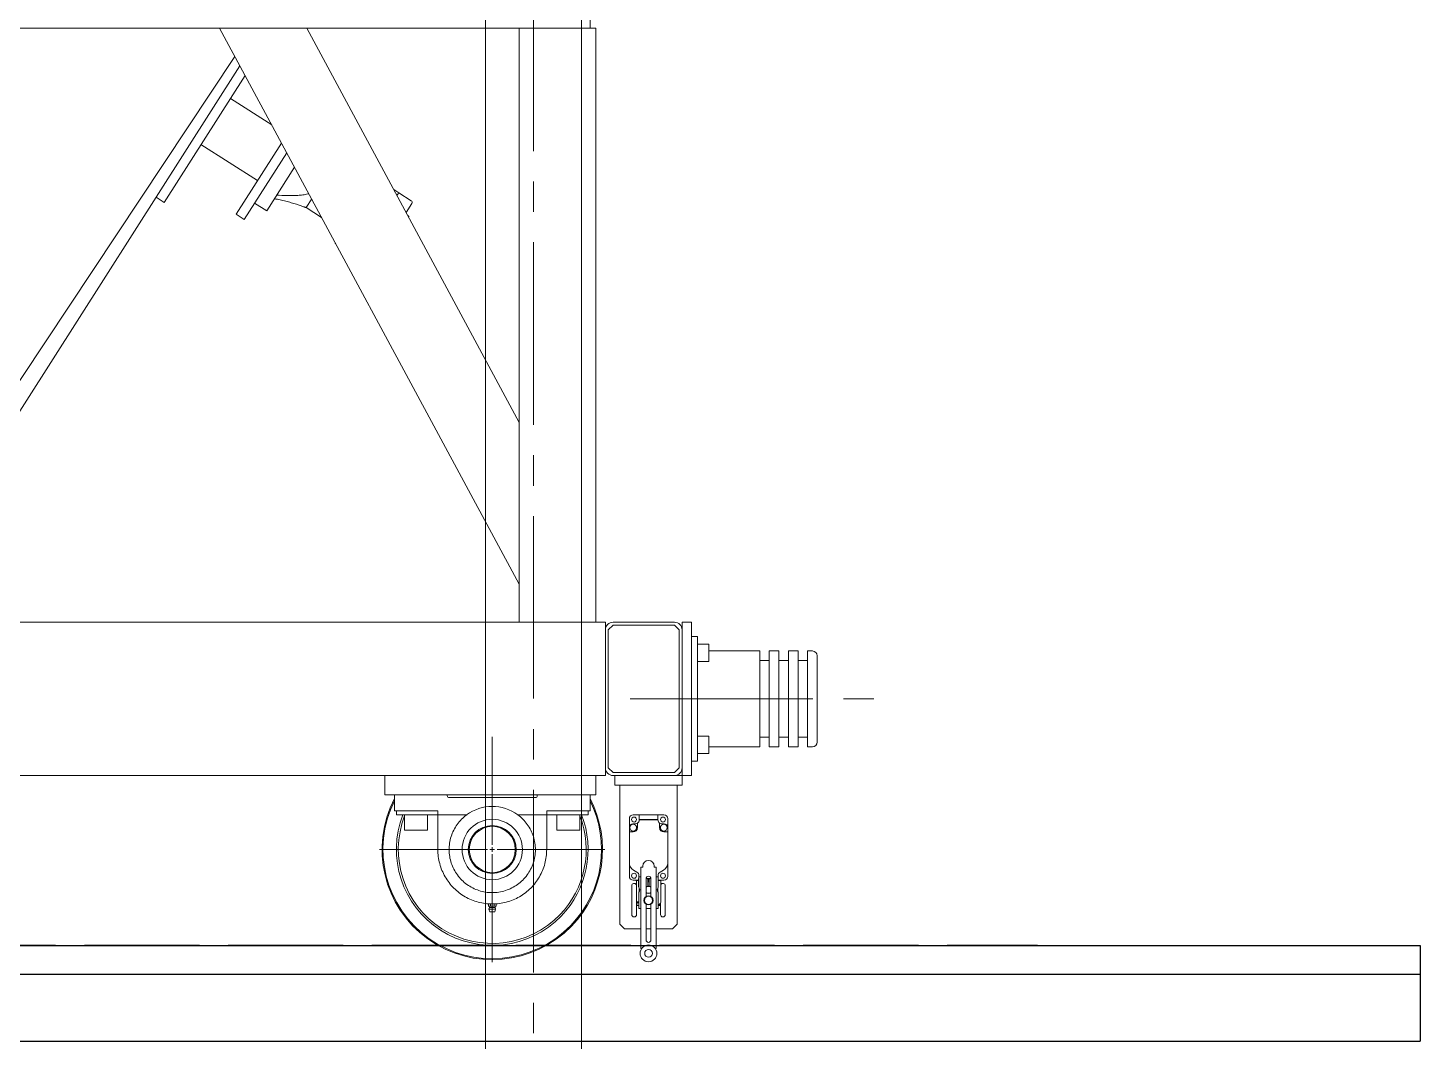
# Model space of a CAD drawing. Header units: millimetres. Extents: x 163705 to 1616509, y 81827 to 302547.
# Drawn here: x 1466333 to 1467786, y 143060 to 144117 of the extents above; entities that cross this region are included whole.
import ezdxf

# ---------------------------------------------------------------- set-up
doc = ezdxf.new("R2010")
doc.units = ezdxf.units.MM
doc.header["$LTSCALE"] = 10
doc.linetypes.add('ACAD_ISO02W100', pattern=[15, 12, -3])
doc.linetypes.add('CENTER2', pattern=[28.575, 19.05, -3.175, 3.175, -3.175])
for name, color, linetype, lineweight in [('1-中心线', 1, 'CENTER2', 0), ('1-虚线', 8, 'ACAD_ISO02W100', 0), ('1-设备轮廓', 2, 'Continuous', 18)]:
    doc.layers.add(name, color=color, linetype=linetype, lineweight=lineweight)

# ---------------------------------------------------------------- blocks, each defined once
blk = doc.blocks.new('G$C217800F1')
at = {"layer": '1-中心线'}
blk.add_line((1700, 0, -22.6), (1700, 18500, 3.5), dxfattribs=at)
at = {"layer": '1-设备轮廓'}
for p, q in [((1650, 18500, 3.5), (1650, 0, -22.6)), ((1750, 18500, 3.5), (1750, 0, -22.6))]:
    blk.add_line(p, q, dxfattribs=at)
blk = doc.blocks.new('SW_CENTERMARKSYMBOL_1')
at = {"lineweight": 18}
for p, q in [((0, 5), (0, 117.5)), ((-5, 0), (-117.5, 0)), ((0, 0), (-2.5, 0)), ((0, 0), (0, 2.5)), ((0, 0), (0, -2.5)), ((0, 0), (2.5, 0)), ((5, 0), (117.5, 0)), ((0, -5), (0, -117.5))]:
    blk.add_line(p, q, dxfattribs=at)
blk = doc.blocks.new('G$CABE3B3DF')
for p, q in [((2308.6, 1266), (1313.4, 1266)), ((2621, 685.9), (2308.6, 1266)), ((2308.6, 1266), (2320, 1266)), ((2388.1, 1266), (2320, 1266)), ((2388.1, 1266), (2399.5, 1266)), ((2621, 854.6), (2399.5, 1266)), ((2621, 1266), (2399.5, 1266)), ((2621, 854.6), (2621, 1266)), ((2621, 1266), (2631, 1266)), ((2691, 1266), (2631, 1266)), ((2691, 1266), (2701, 1266)), ((2695, 1276), (2695, 1266)), ((2701, 646), (2701, 1266)), ((2324.5, 1236.4), (1947.2, 668)), ((1973.5, 668), (2329.7, 1226.8)), ((2329.7, 1226.8), (2242.3, 1089.6)), ((2335.2, 1216.7), (2250.7, 1084.2)), ((2363, 1165), (2319.8, 1192.6)), ((2289.1, 1144.5), (2348.2, 1106.9)), ((2373.2, 1146.1), (2325.9, 1071.9)), ((2378.6, 1136), (2334.3, 1066.5)), ((2357.7, 1075.3), (2386.8, 1120.9)), ((2242.3, 1089.6), (2250.7, 1084.2)), ((2495.5, 1094.2), (2490.2, 1097.6)), ((2493.6, 1091.3), (2495.5, 1094.2)), ((2493.6, 1091.3), (2495.5, 1094.2)), ((2508.5, 1085.9), (2495.5, 1094.2)), ((2345, 1083.4), (2357.7, 1075.3)), ((2398.8, 1078.7), (2404.6, 1087.8)), ((2398.8, 1078.7), (2415, 1068.4)), ((2503.1, 1073.6), (2509.1, 1083.1)), ((2325.9, 1071.9), (2334.3, 1066.5)), ((2505.7, 1069.9), (2504.8, 1070.5)), ((2505.7, 1068.7), (2505.9, 1069.3)), ((2429.2, 1042.1), (2429.2, 1041.6)), ((2429.2, 1041.6), (2429.3, 1041.8)), ((2429.2, 1041.6), (2429.6, 1041.3)), ((2621, 854.6), (2621, 833.5)), ((2621, 707), (2621, 833.5)), ((2621, 707), (2621, 685.9)), ((2621, 646), (2621, 685.9)), ((2621.2, 646), (1000.8, 646)), ((2631, 646), (2621.2, 646)), ((2691, 646), (2631, 646)), ((2700.8, 646), (2691, 646)), ((2711, 646), (2700.8, 646)), ((2711, 638), (2711, 646)), ((2719, 643), (2714, 638)), ((2719, 646), (2783, 646)), ((2783, 643), (2719, 643)), ((2788, 638), (2783, 643)), ((2801, 646), (2791, 646)), ((2791, 638), (2791, 646)), ((2801, 486), (2801, 646)), ((2711, 494), (2711, 638)), ((2714, 638), (2714, 494)), ((2788, 494), (2788, 638)), ((2791, 638), (2791, 494)), ((2807, 631), (2801, 631)), ((2801, 501), (2801, 631)), ((2807, 501), (2807, 631)), ((2818.9, 623), (2807, 623)), ((2819, 622.9), (2819, 615.6)), ((2872, 616), (2819, 616)), ((2819, 615.6), (2819, 605.1)), ((2872, 516), (2872, 616)), ((2892, 616), (2882, 616)), ((2882, 516), (2882, 616)), ((2892, 516), (2892, 616)), ((2912, 616), (2902, 616)), ((2902, 516), (2902, 616)), ((2912, 516), (2912, 616)), ((2927, 616), (2922, 616)), ((2922, 516), (2922, 616)), ((2932, 521), (2932, 611)), ((2807, 605), (2818.9, 605)), ((2882, 606), (2872, 606)), ((2902, 606), (2892, 606)), ((2922, 606), (2912, 606)), ((2818.9, 527), (2807, 527)), ((2819, 526.9), (2819, 517.1)), ((2872, 526), (2882, 526)), ((2892, 526), (2902, 526)), ((2912, 526), (2922, 526)), ((2807, 509), (2818.9, 509)), ((2819, 517.1), (2819, 509.1)), ((2819, 516), (2872, 516)), ((2882, 516), (2892, 516)), ((2902, 516), (2912, 516)), ((2922, 516), (2927, 516)), ((2711, 486), (2711, 494)), ((2714, 494), (2719, 489)), ((2783, 489), (2788, 494)), ((2791, 486), (2791, 494)), ((2807, 501), (2801, 501)), ((2481, 486), (1846, 486)), ((2481, 466), (2481, 486)), ((2701, 486), (2481, 486)), ((2711, 486), (2701, 486)), ((2701, 466), (2701, 486)), ((2719, 489), (2783, 489)), ((2783, 486), (2719, 486)), ((2721, 476), (2721, 486)), ((2791, 486), (2783, 486)), ((2801, 486), (2791, 486)), ((2791, 476), (2791, 486)), ((2701, 466), (2481, 466)), ((2491, 449), (2491, 466)), ((2546, 465), (2546, 466)), ((2640, 466), (2640, 465)), ((2695, 466), (2695, 449)), ((2791, 476), (2721, 476)), ((2726, 476), (2726, 471)), ((2726, 471), (2726, 331)), ((2786, 476), (2786, 471)), ((2786, 471), (2786, 331)), ((2638, 463), (2548, 463)), ((2501, 449), (2491, 449)), ((2493, 449), (2493, 445)), ((2511, 445), (2493, 445)), ((2501, 449), (2536.2, 449)), ((2501.5, 445), (2501.5, 429.1)), ((2536.2, 445), (2511, 445)), ((2525.5, 429.1), (2525.5, 445)), ((2536.2, 449), (2536.2, 445)), ((2536.2, 445), (2536.2, 408.8)), ((2536.2, 445), (2566.3, 445)), ((2619.7, 445), (2649.8, 445)), ((2649.8, 449), (2685, 449)), ((2649.8, 445), (2649.8, 449)), ((2649.8, 408.8), (2649.8, 445)), ((2675, 445), (2649.8, 445)), ((2660.5, 445), (2660.5, 429.1)), ((2693, 445), (2675, 445)), ((2684.5, 429.1), (2684.5, 445)), ((2695, 449), (2685, 449)), ((2693, 445), (2693, 449)), ((2736, 441.1), (2736, 432.1)), ((2746.2, 445.1), (2740, 445.1)), ((2744.6, 431.6), (2744.6, 436.3)), ((2746.2, 445.1), (2746.2, 440.1)), ((2765.8, 445.1), (2746.2, 445.1)), ((2746.2, 440.1), (2765.8, 440.1)), ((2746.2, 440.1), (2746.2, 439.6)), ((2765.8, 439.6), (2746.2, 439.6)), ((2765.8, 440.1), (2765.8, 445.1)), ((2772, 445.1), (2765.8, 445.1)), ((2765.8, 439.6), (2765.8, 440.1)), ((2767.4, 436.3), (2767.4, 431.6)), ((2776, 432.1), (2776, 441.1)), ((2525.4, 429), (2501.6, 429)), ((2684.4, 429), (2660.6, 429)), ((2736, 432.1), (2736, 427.1)), ((2736, 427.1), (2736, 394.5)), ((2736, 427.1), (2740.1, 427.1)), ((2742.2, 435.6), (2739.5, 435.6)), ((2772.5, 435.6), (2769.8, 435.6)), ((2771.9, 427.1), (2776, 427.1)), ((2776, 427.1), (2776, 432.1)), ((2776, 394.5), (2776, 427.1)), ((2736, 394.5), (2736, 380.8)), ((2776, 380.8), (2776, 394.5)), ((2740.3, 387.2), (2743.9, 385.2)), ((2745.5, 378.4), (2746, 378.4)), ((2745.5, 369.9), (2745.5, 378.4)), ((2746, 381.7), (2746, 380.2)), ((2746, 380.2), (2746, 369)), ((2748, 380.2), (2746, 380.2)), ((2748, 305.4), (2748, 390.4)), ((2748, 390.4), (2750, 390.4)), ((2750, 390.4), (2750, 391.4)), ((2753.5, 378.4), (2753.5, 359.7)), ((2755.4, 378.2), (2755.4, 370.3)), ((2755.4, 377.9), (2756.6, 377.9)), ((2756.6, 370.3), (2756.6, 378.2)), ((2758.5, 359.7), (2758.5, 378.4)), ((2762, 391.4), (2762, 390.4)), ((2764, 390.4), (2762, 390.4)), ((2764, 390.4), (2764, 305.4)), ((2766, 380.2), (2764, 380.2)), ((2766, 380.2), (2766, 381.7)), ((2766, 369), (2766, 380.2)), ((2768.1, 385.2), (2771.7, 387.2)), ((2738.5, 371), (2738.5, 341)), ((2740, 376.8), (2745.5, 376.8)), ((2742.9, 376.4), (2742.9, 376.8)), ((2745.5, 376.4), (2742.9, 376.4)), ((2743.3, 354.1), (2743.3, 376.4)), ((2745.5, 369.9), (2746, 369.9)), ((2746, 364.3), (2746, 347.2)), ((2746.1, 368.9), (2746.1, 364.5)), ((2755.4, 376.8), (2756.6, 376.8)), ((2756.6, 376.4), (2755.4, 376.4)), ((2756.6, 375.1), (2755.4, 375.1)), ((2755.5, 375.5), (2755.5, 375.2)), ((2756.5, 375.5), (2755.5, 375.5)), ((2756.5, 375.2), (2756.5, 375.5)), ((2765.9, 364.5), (2765.9, 368.9)), ((2766, 376.8), (2772, 376.8)), ((2769.1, 376.4), (2766, 376.4)), ((2766, 347.2), (2766, 364.3)), ((2768.7, 376.4), (2768.7, 354)), ((2769.1, 376.4), (2769.1, 376.8)), ((2773.5, 341), (2773.5, 371)), ((2589.5, 352), (2589, 351.6)), ((2590, 352), (2589, 351.7)), ((2589, 349.8), (2589, 351.7)), ((2589, 349.8), (2589.5, 349.5)), ((2589, 349.8), (2590, 349.5)), ((2590, 352), (2589.5, 352)), ((2589.5, 349.5), (2590, 348.3)), ((2589.5, 349.5), (2590, 349.5)), ((2591, 351.7), (2590, 352)), ((2590, 349.5), (2591, 349.8)), ((2593, 349.5), (2590, 349.5)), ((2593, 352), (2591, 351.7)), ((2591, 349.8), (2591, 351.7)), ((2591, 349.8), (2593, 349.5)), ((2595, 351.7), (2593, 352)), ((2593, 349.5), (2595, 349.8)), ((2593, 349.5), (2596, 349.5)), ((2596, 352), (2595, 351.7)), ((2595, 349.8), (2595, 351.7)), ((2595, 349.8), (2596, 349.5)), ((2597, 351.7), (2596, 352)), ((2596.5, 352), (2596, 352)), ((2596, 349.5), (2597, 349.8)), ((2596, 348.3), (2596.5, 349.5)), ((2596, 349.5), (2596.5, 349.5)), ((2597, 351.6), (2596.5, 352)), ((2596.5, 349.5), (2597, 349.8)), ((2597, 349.8), (2597, 351.7)), ((2746, 354.1), (2743.3, 354.1)), ((2743.3, 354), (2743.3, 354.1)), ((2743.5, 354.1), (2743.5, 353.1)), ((2746, 353.1), (2743.5, 353.1)), ((2743.5, 341), (2743.5, 352.9)), ((2743.7, 353.1), (2743.7, 350.5)), ((2746, 350.5), (2743.7, 350.5)), ((2753.5, 351.6), (2753.5, 314.4)), ((2758.5, 314.4), (2758.5, 351.6)), ((2768.3, 350.5), (2766, 350.5)), ((2768.3, 350.5), (2768.3, 352.5)), ((2768.5, 352.9), (2768.5, 341)), ((2590, 348.3), (2589.5, 346.6)), ((2589.5, 346.6), (2590.4, 343.9)), ((2593, 346.6), (2589.5, 346.6)), ((2593, 348.3), (2590, 348.3)), ((2593, 343.9), (2590.4, 343.9)), ((2596, 348.3), (2593, 348.3)), ((2596.5, 346.6), (2593, 346.6)), ((2595.6, 343.9), (2593, 343.9)), ((2595.6, 343.9), (2596.5, 346.6)), ((2596.5, 346.6), (2596, 348.3)), ((2746, 347.2), (2748, 347.2)), ((2753.5, 347.2), (2758.5, 347.2)), ((2764, 347.2), (2766, 347.2)), ((2726, 331), (2731, 326)), ((2748, 326), (2731, 326)), ((2758.5, 326), (2753.5, 326)), ((2781, 326), (2764, 326)), ((2781, 326), (2786, 331)), ((2748, 305.4), (2748.8, 305.4)), ((2764, 305.4), (2763.2, 305.4))]:
    blk.add_line(p, q)
at = {"flags": 128}
for points in [[(2756.6, 370.6), (2756, 370.7), (2755.4, 370.6)], [(2755.4, 370.6), (2756, 370.7), (2756.6, 370.6)]]:
    blk.add_lwpolyline(points, dxfattribs=at)
for radius in [31.5, 25, 24]:
    blk.add_circle((2593, 408.8), radius)
for centre, radius, start, end in [((2507.4, 1084.2), 2, 327.4825, 57.4825), ((2505.5, 1069.4), 0.5, 340.2708, 57.4825), ((2719, 638), 8, 90, 180), ((2783, 638), 8, 0, 90), ((2818.9, 622.9), 0.1, 0, 90), ((2927, 611), 5, 0, 90), ((2818.9, 605.1), 0.1, 270, 0), ((2818.9, 526.9), 0.1, 0, 90), ((2818.9, 509.1), 0.1, 270, 0), ((2927, 521), 5, 270, 0), ((2719, 494), 8, 180, 270), ((2783, 494), 8, 270, 0), ((2548, 465), 2, 180, 270), ((2638, 465), 2, 270, 0), ((2593, 408.8), 115, 152.4933, 315.9669), ((2593, 408.8), 114, 153.4708, 315.9669), ((2593, 408.8), 45, 53.5566, 126.4434), ((2593, 408.8), 114, 315.9669, 26.5292), ((2593, 408.8), 115, 315.9669, 27.5067), ((2593, 408.8), 100, 158.7769, 315.9669), ((2593, 408.8), 98, 159.0149, 315.9669), ((2593, 408.8), 98, 315.9669, 20.9851), ((2593, 408.8), 100, 315.9669, 21.2231), ((2740, 441.1), 4, 90, 180), ((2740.9, 440.1), 2.6, 0, 180), ((2740.9, 440.1), 2.6, 180, 0), ((2742.2, 439.6), 4, 270, 305.0996), ((2742.2, 439.6), 4, 305.0996, 0), ((2769.8, 439.6), 4, 180, 234.9004), ((2769.8, 439.6), 4, 234.9004, 270), ((2771.1, 440.1), 2.6, 0, 180), ((2771.1, 440.1), 2.6, 180, 0), ((2772, 441.1), 4, 0, 90), ((2501.6, 429.1), 0.1, 180, 270), ((2525.4, 429.1), 0.1, 270, 0), ((2660.6, 429.1), 0.1, 180, 270), ((2684.4, 429.1), 0.1, 270, 0), ((2739.5, 432.1), 3.5, 90, 180), ((2740.1, 431.6), 3.5, 0, 180), ((2740.1, 431.6), 3.5, 180, 0), ((2740.1, 431.6), 4.5, 270, 0), ((2771.9, 431.6), 4.5, 180, 270), ((2771.9, 431.6), 3.5, 0, 180), ((2771.9, 431.6), 3.5, 180, 0), ((2772.5, 432.1), 3.5, 0, 90), ((2744.4, 394.5), 8.4, 180, 241), ((2756, 391.4), 6, 0, 180), ((2767.6, 394.5), 8.4, 299, 0), ((2740, 380.8), 4, 180, 270), ((2740.9, 381.4), 2.6, 0, 180), ((2740.9, 381.4), 2.6, 180, 0), ((2742, 381.7), 4, 0, 61), ((2756, 378.4), 2.5, 0, 180), ((2756, 390.2), 12, 257.9811, 267.134), ((2756, 381.9), 3.5, 228.2384, 311.7616), ((2756, 390.2), 12, 272.866, 282.0189), ((2770, 381.7), 4, 119, 180), ((2771.1, 381.4), 2.6, 0, 180), ((2771.1, 381.4), 2.6, 180, 0), ((2772, 380.8), 4, 270, 0), ((2741, 371), 2.5, 23.0739, 180), ((2742.8, 366.7), 4, 324.3409, 35.6591), ((2756, 366.7), 3.63, 46.3972, 133.6028), ((2756, 366.7), 3.65, 99.4614, 133.2302), ((2756, 366.7), 3.62, 226.3972, 313.6028), ((2756, 366.7), 3.65, 226.7698, 313.2302), ((2756, 366.7), 3.65, 46.7698, 80.5386), ((2769.2, 366.7), 4, 144.3409, 180), ((2769.2, 366.7), 4, 180, 215.6591), ((2771, 371), 2.5, 0, 156.9261), ((2746.3, 354), 3, 180, 209.9264), ((2756, 355.7), 4.75, 0, 180), ((2756, 355.7), 4.75, 180, 0), ((2756, 355.7), 4.25, 0, 180), ((2756, 355.7), 4.25, 180, 0), ((2765.7, 354), 3, 275.7392, 0), ((2741, 341), 2.5, 180, 0), ((2771, 341), 2.5, 180, 0), ((2756, 300.4), 8.75, 0, 180), ((2756, 314.4), 2.5, 180, 0), ((2756, 300.4), 8.75, 180, 0), ((2756, 300.4), 4, 0, 180), ((2756, 300.4), 4, 180, 0)]:
    blk.add_arc(centre, radius, start, end)
for points, knots in [([(2401.6, 1093.3), (2400.8, 1093.1), (2398.4, 1092.3), (2394, 1091.8), (2387.1, 1091.3), (2378.4, 1091.1), (2371.6, 1091.6), (2368.2, 1091.8)], [0, 0, 0, 0, 0.071158, 0.226058, 0.38089, 0.690367, 1, 1, 1, 1]), ([(2365.8, 1088), (2367.8, 1087.6), (2371.8, 1086.8), (2377.6, 1085.4), (2383.3, 1083.9), (2388.3, 1082.3), (2392.7, 1080.9), (2395.5, 1079.9), (2397.2, 1079.3), (2398.1, 1079), (2398.7, 1078.8), (2398.8, 1078.7), (2398.8, 1078.7)], [0, 0, 0, 0, 0.144765, 0.28952, 0.435953, 0.582308, 0.698517, 0.816501, 0.863395, 0.910987, 0.95478, 1, 1, 1, 1]), ([(2619.7, 445), (2621.6, 443.5), (2625.2, 440.5), (2629.7, 435.1), (2633.4, 429), (2636.1, 422.5), (2637.7, 415.6), (2638.2, 408.5), (2637.6, 401.5), (2635.9, 394.6), (2633.2, 388.1), (2629.5, 382.1), (2624.9, 376.7), (2619.5, 372.2), (2613.5, 368.5), (2606.9, 365.8), (2600, 364.1), (2593, 363.6), (2586, 364.1), (2579.1, 365.8), (2572.5, 368.5), (2566.5, 372.2), (2561.1, 376.7), (2556.5, 382.1), (2552.8, 388.1), (2550.1, 394.6), (2548.4, 401.5), (2547.8, 408.5), (2548.3, 415.6), (2549.9, 422.5), (2552.6, 429), (2556.3, 435.1), (2560.8, 440.5), (2564.4, 443.5), (2566.3, 445)], [0, 0, 0, 0, 0.031207, 0.062437, 0.09373, 0.125069, 0.156429, 0.187786, 0.219136, 0.250492, 0.281829, 0.313123, 0.344354, 0.375542, 0.406704, 0.437835, 0.468934, 0.5, 0.531066, 0.562165, 0.593296, 0.624458, 0.655646, 0.686877, 0.718171, 0.749508, 0.780864, 0.812214, 0.843571, 0.874931, 0.90627, 0.937563, 0.968793, 1, 1, 1, 1]), ([(2536.2, 408.8), (2536.3, 406.3), (2536.5, 401.3), (2538, 394), (2540.4, 387), (2543.7, 380.3), (2547.8, 374.1), (2552.7, 368.5), (2558.3, 363.6), (2564.5, 359.4), (2571.2, 356.1), (2578.3, 353.7), (2585.6, 352.3), (2593, 351.8), (2600.4, 352.3), (2607.7, 353.7), (2614.8, 356.1), (2621.5, 359.4), (2627.7, 363.6), (2633.3, 368.5), (2638.2, 374.1), (2642.3, 380.3), (2645.6, 387), (2648, 394), (2649.5, 401.3), (2649.7, 406.3), (2649.8, 408.8)], [0, 0, 0, 0, 0.0418444, 0.0837193, 0.1255227, 0.1672956, 0.2090668, 0.2507385, 0.2923708, 0.333993, 0.3755234, 0.4170235, 0.4585415, 0.5, 0.5414585, 0.5829765, 0.6244766, 0.666007, 0.7076292, 0.7492615, 0.7909332, 0.8327044, 0.8744773, 0.9162807, 0.9581556, 1, 1, 1, 1])]:
    blk.add_open_spline(points, degree=3, knots=knots)
at = {"layer": '1-中心线'}
blk.add_line((2737, 566), (3002, 566), dxfattribs=at)
at = {"layer": '1-虚线', "lineweight": 18}
blk.add_line((67.5, 308.8), (3161.7, 308.8), dxfattribs=at)
at = {"layer": '1-中心线'}
blk.add_blockref('SW_CENTERMARKSYMBOL_1', (2593, 408.8), dxfattribs=at)
blk = doc.blocks.new('*U288')
for p, q in [((0, 100, -1), (15400, 100, -19.8)), ((15400, 100, -19.8), (15400, 0, -21.3)), ((0, 70, -1), (15400, 70, -19.8)), ((0, 0, -0.9), (15400, 0, -21.3))]:
    blk.add_line(p, q)

msp = doc.modelspace()

# ---------------------------------------------------------------- block references
msp.add_blockref('*U288', (1452385.673, 143059.632, 0.859))
at = {"layer": '1-设备轮廓'}
for name, p in [('G$C217800F1', (1465160.648, 140559.632, 11.296)), ('G$CABE3B3DF', (1464224.651, 142850.866, -11.296))]:
    msp.add_blockref(name, p, dxfattribs=at)

doc.saveas('drawing.dxf')
